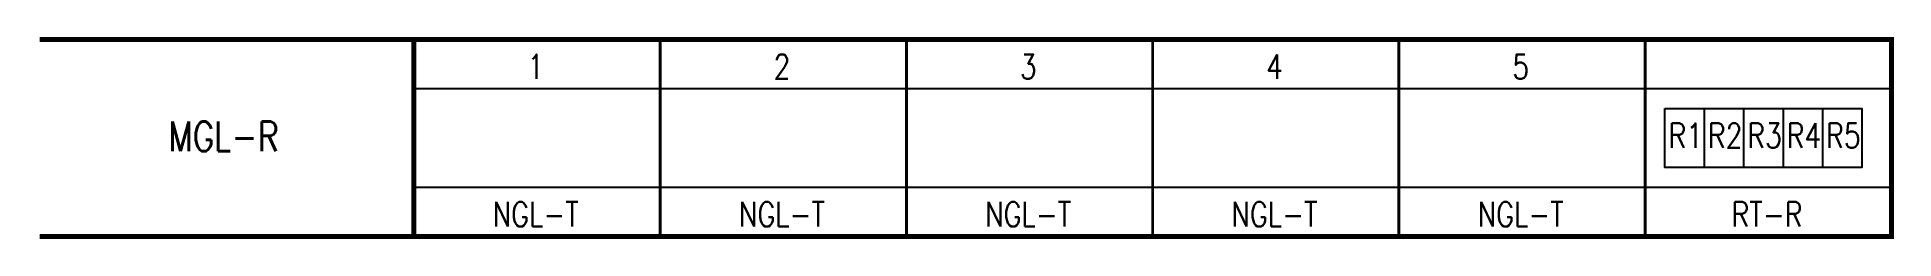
# Model space of a CAD drawing. Header units: millimetres. Extents: x 0 to 188, y 0 to 20.
import ezdxf
from ezdxf.enums import TextEntityAlignment as Align

# ---------------------------------------------------------------- set-up
doc = ezdxf.new("R2010")
doc.units = ezdxf.units.MM
doc.styles.get("Standard").update_dxf_attribs({"font": 'txt.shx', "bigfont": 'hztxt.shx'})

msp = doc.modelspace()

# ---------------------------------------------------------------- linework, layer by layer
for p, q in [((169, 13), (169, 7)), ((173, 13), (173, 7)), ((177, 13), (177, 7)), ((181, 13), (181, 7))]:
    msp.add_line(p, q)
for points, const_width in [([(0, 20), (188, 20)], 0.5), ([(38, 15), (38, 0), (188, 0), (188, 20), (38, 20), (38, 15)], 0.5), ([(63, 20), (63, 0)], 0.3), ([(88, 20), (88, 0)], 0.3), ([(113, 20), (113, 0)], 0.3), ([(138, 20), (138, 0)], 0.3), ([(163, 20), (163, 0)], 0.3), ([(38, 15), (188, 15)], 0.2), ([(38, 5), (188, 5)], 0.2), ([(0, 0), (188, 0)], 0.5)]:
    msp.add_lwpolyline(points, dxfattribs=dict(const_width=const_width))
msp.add_lwpolyline([(165, 13), (185, 13), (185, 7), (165, 7), (165, 13)])

# ---------------------------------------------------------------- texts
at = {"width": 0.8}
for s, p in [('1', (50.37, 16)), ('2', (75.37, 16)), ('3', (100.37, 16)), ('4', (125.37, 16)), ('5', (150.37, 16)), ('NGL-T', (50.37, 1)), ('NGL-T', (75.37, 1)), ('NGL-T', (100.37, 1)), ('NGL-T', (125.37, 1)), ('NGL-T', (150.37, 1)), ('RT-R', (175.37, 1))]:
    msp.add_text(s, height=2.5, dxfattribs=at).set_placement(p, align=Align.CENTER)
msp.add_text('MGL-R', height=3, dxfattribs=at).set_placement((18.69, 10.16), align=Align.MIDDLE)
for s, p in [('R1', (165.37, 9)), ('R2', (169.37, 9)), ('R3', (173.37, 9)), ('R4', (177.37, 9)), ('R5', (181.37, 9))]:
    msp.add_text(s, height=2.5, dxfattribs=at).set_placement(p)

doc.saveas('drawing.dxf')
